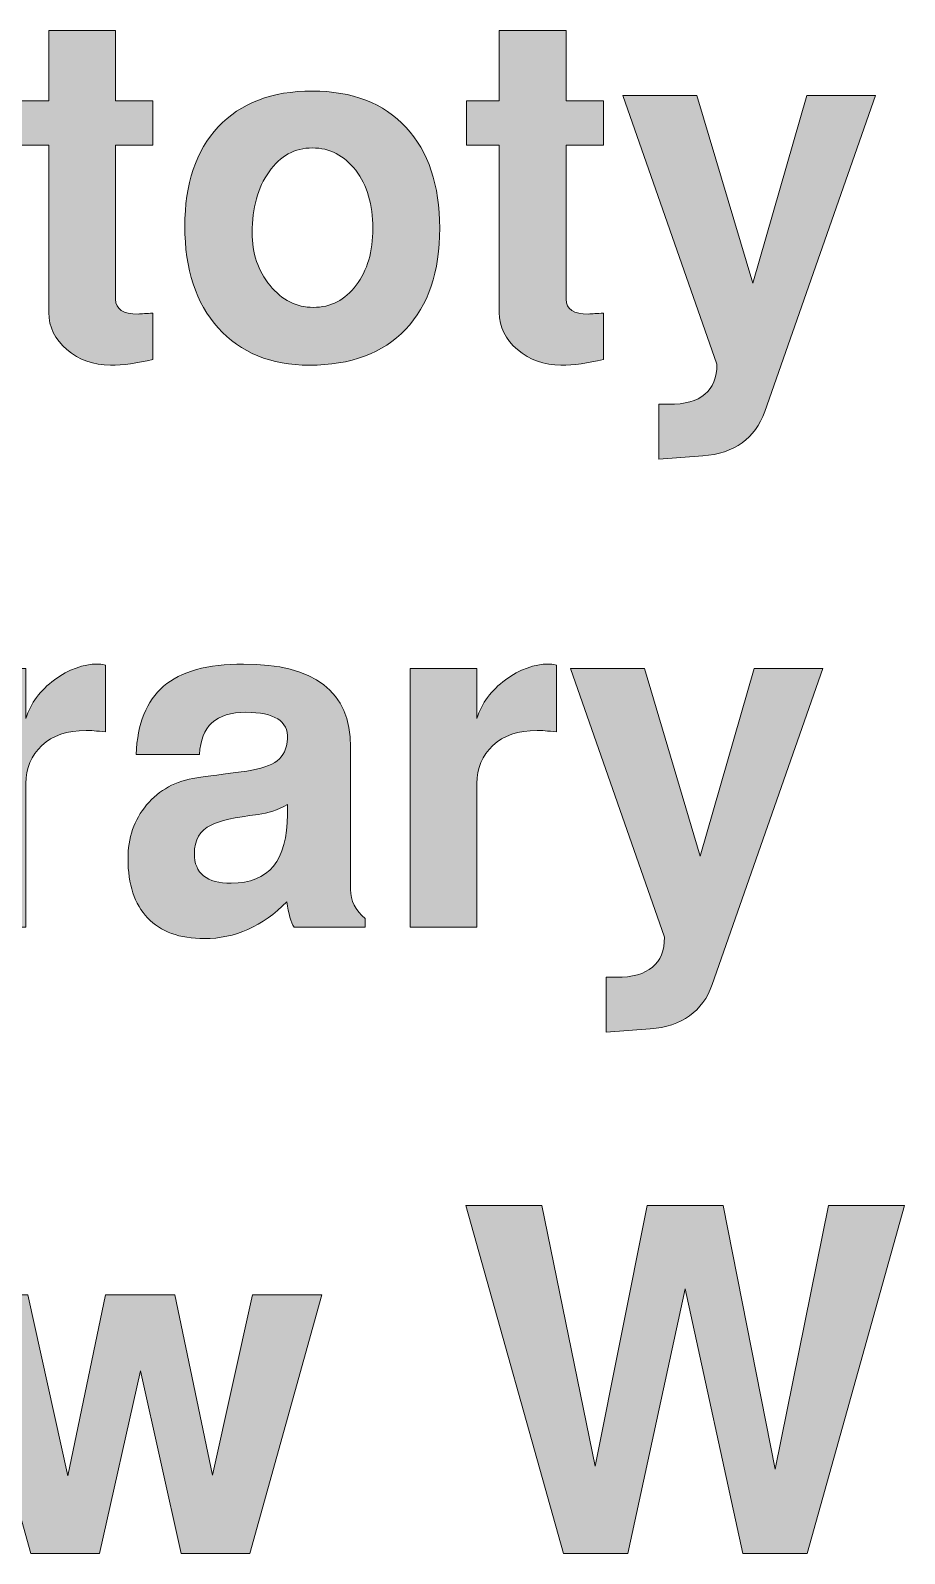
# Model space of a CAD drawing. Header units: inches. Extents: x 0.59 to 9.35, y -3.46 to -0.44.
# Drawn here: x 3.7503 to 3.9792, y -2.9194 to -2.5207 of the extents above; entities that cross this region are included whole.
import ezdxf

# ---------------------------------------------------------------- set-up
doc = ezdxf.new("R2010")
doc.units = ezdxf.units.IN
doc.header["$MEASUREMENT"] = 0
doc.layers.add('Layer 1', color=7, linetype='Continuous')

# ---------------------------------------------------------------- blocks, each defined once
blk = doc.blocks.new('block 58')
at = {"layer": 'Layer 1', "true_color": 0xed1f24}
h = blk.add_hatch(color=240, dxfattribs=at)
h.dxf.hatch_style = 2
edge = h.paths.add_edge_path()
edge.add_spline(control_points=[(3.78235, -2.60685), (3.77826, -2.60784), (3.77455, -2.60834), (3.77122, -2.60834), (3.76681, -2.60834), (3.76301, -2.60699), (3.75985, -2.60428), (3.75668, -2.60158), (3.75509, -2.59834), (3.75509, -2.59459), (3.75509, -2.59459), (3.75509, -2.55072), (3.75509, -2.55072), (3.75509, -2.55072), (3.74647, -2.55072), (3.74647, -2.55072), (3.74647, -2.55072), (3.74647, -2.5391), (3.74647, -2.5391), (3.74647, -2.5391), (3.75509, -2.5391), (3.75509, -2.5391), (3.75509, -2.5391), (3.75509, -2.52072), (3.75509, -2.52072), (3.75509, -2.52072), (3.7726, -2.52072), (3.7726, -2.52072), (3.7726, -2.52072), (3.7726, -2.5391), (3.7726, -2.5391), (3.7726, -2.5391), (3.78235, -2.5391), (3.78235, -2.5391), (3.78235, -2.5391), (3.78235, -2.55072), (3.78235, -2.55072), (3.78235, -2.55072), (3.7726, -2.55072), (3.7726, -2.55072), (3.7726, -2.55072), (3.7726, -2.59109), (3.7726, -2.59109), (3.7726, -2.59368), (3.77455, -2.59497), (3.77847, -2.59497), (3.77939, -2.59489), (3.78068, -2.5948), (3.78235, -2.59472), (3.78235, -2.59472), (3.78235, -2.60685), (3.78235, -2.60685)], knot_values=[0, 0, 0, 0, 1, 1, 1, 2, 2, 2, 3, 3, 3, 4, 4, 4, 5, 5, 5, 6, 6, 6, 7, 7, 7, 8, 8, 8, 9, 9, 9, 10, 10, 10, 11, 11, 11, 12, 12, 12, 13, 13, 13, 14, 14, 14, 15, 15, 15, 16, 16, 16, 17, 17, 17, 17], degree=3, periodic=1)
h = blk.add_hatch(color=240, dxfattribs=at)
h.dxf.hatch_style = 2
edge = h.paths.add_edge_path()
edge.add_spline(control_points=[(3.90035, -2.60685), (3.89626, -2.60784), (3.89255, -2.60834), (3.88922, -2.60834), (3.88481, -2.60834), (3.88102, -2.60699), (3.87785, -2.60428), (3.87468, -2.60158), (3.87309, -2.59834), (3.87309, -2.59459), (3.87309, -2.59459), (3.87309, -2.55072), (3.87309, -2.55072), (3.87309, -2.55072), (3.86447, -2.55072), (3.86447, -2.55072), (3.86447, -2.55072), (3.86447, -2.5391), (3.86447, -2.5391), (3.86447, -2.5391), (3.87309, -2.5391), (3.87309, -2.5391), (3.87309, -2.5391), (3.87309, -2.52072), (3.87309, -2.52072), (3.87309, -2.52072), (3.8906, -2.52072), (3.8906, -2.52072), (3.8906, -2.52072), (3.8906, -2.5391), (3.8906, -2.5391), (3.8906, -2.5391), (3.90035, -2.5391), (3.90035, -2.5391), (3.90035, -2.5391), (3.90035, -2.55072), (3.90035, -2.55072), (3.90035, -2.55072), (3.8906, -2.55072), (3.8906, -2.55072), (3.8906, -2.55072), (3.8906, -2.59109), (3.8906, -2.59109), (3.8906, -2.59368), (3.89255, -2.59497), (3.89647, -2.59497), (3.89739, -2.59489), (3.89868, -2.5948), (3.90035, -2.59472), (3.90035, -2.59472), (3.90035, -2.60685), (3.90035, -2.60685)], knot_values=[0, 0, 0, 0, 1, 1, 1, 2, 2, 2, 3, 3, 3, 4, 4, 4, 5, 5, 5, 6, 6, 6, 7, 7, 7, 8, 8, 8, 9, 9, 9, 10, 10, 10, 11, 11, 11, 12, 12, 12, 13, 13, 13, 14, 14, 14, 15, 15, 15, 16, 16, 16, 17, 17, 17, 17], degree=3, periodic=1)
h = blk.add_hatch(color=240, dxfattribs=at)
h.dxf.hatch_style = 2
edge = h.paths.add_edge_path()
edge.add_spline(control_points=[(3.85748, -2.57247), (3.85748, -2.58389), (3.85449, -2.59272), (3.84854, -2.59897), (3.84258, -2.60522), (3.83418, -2.60834), (3.82334, -2.60834), (3.81326, -2.60834), (3.8053, -2.6051), (3.79947, -2.59859), (3.79364, -2.5921), (3.79072, -2.58322), (3.79072, -2.57197), (3.79072, -2.56089), (3.79364, -2.55222), (3.79947, -2.54597), (3.8053, -2.53972), (3.81351, -2.53659), (3.8241, -2.53659), (3.83459, -2.53659), (3.84279, -2.53976), (3.84866, -2.5461), (3.85453, -2.55243), (3.85748, -2.56122), (3.85748, -2.57247)], knot_values=[0, 0, 0, 0, 1, 1, 1, 2, 2, 2, 3, 3, 3, 4, 4, 4, 5, 5, 5, 6, 6, 6, 7, 7, 7, 8, 8, 8, 8], degree=3, periodic=1)
edge = h.paths.add_edge_path()
edge.add_spline(control_points=[(3.83997, -2.57253), (3.83997, -2.5663), (3.83847, -2.56123), (3.83547, -2.55733), (3.83247, -2.55342), (3.82868, -2.55147), (3.8241, -2.55147), (3.81951, -2.55147), (3.81574, -2.55355), (3.81278, -2.5577), (3.80983, -2.56186), (3.80835, -2.56717), (3.80835, -2.57365), (3.80835, -2.57905), (3.80991, -2.58367), (3.81304, -2.58748), (3.81616, -2.59131), (3.81993, -2.59322), (3.82435, -2.59322), (3.82893, -2.59322), (3.83268, -2.59129), (3.8356, -2.58742), (3.83851, -2.58356), (3.83997, -2.5786), (3.83997, -2.57253)], knot_values=[0, 0, 0, 0, 1, 1, 1, 2, 2, 2, 3, 3, 3, 4, 4, 4, 5, 5, 5, 6, 6, 6, 7, 7, 7, 8, 8, 8, 8], degree=3, periodic=1)
h = blk.add_hatch(color=240, dxfattribs=at)
h.dxf.hatch_style = 2
edge = h.paths.add_edge_path()
edge.add_spline(control_points=[(3.9716, -2.53772), (3.9716, -2.53772), (3.9426, -2.62047), (3.9426, -2.62047), (3.9401, -2.62755), (3.93468, -2.63143), (3.92635, -2.63209), (3.92635, -2.63209), (3.91485, -2.63297), (3.91485, -2.63297), (3.91485, -2.63297), (3.91485, -2.61859), (3.91485, -2.61859), (3.91485, -2.61859), (3.91747, -2.61859), (3.91747, -2.61859), (3.92589, -2.61859), (3.9301, -2.61509), (3.9301, -2.60809), (3.9301, -2.60809), (3.90547, -2.53772), (3.90547, -2.53772), (3.90547, -2.53772), (3.92485, -2.53772), (3.92485, -2.53772), (3.92485, -2.53772), (3.93947, -2.58685), (3.93947, -2.58685), (3.93947, -2.58685), (3.9536, -2.53772), (3.9536, -2.53772), (3.9536, -2.53772), (3.9716, -2.53772), (3.9716, -2.53772)], knot_values=[0, 0, 0, 0, 1, 1, 1, 2, 2, 2, 3, 3, 3, 4, 4, 4, 5, 5, 5, 6, 6, 6, 7, 7, 7, 8, 8, 8, 9, 9, 9, 10, 10, 10, 11, 11, 11, 11], degree=3, periodic=1)
h = blk.add_hatch(color=240, dxfattribs=at)
h.dxf.hatch_style = 2
edge = h.paths.add_edge_path()
edge.add_spline(control_points=[(3.76997, -2.70434), (3.76764, -2.70409), (3.76593, -2.70397), (3.76485, -2.70397), (3.75993, -2.70397), (3.75608, -2.70528), (3.75328, -2.70791), (3.75049, -2.71053), (3.7491, -2.71384), (3.7491, -2.71784), (3.7491, -2.71784), (3.7491, -2.75547), (3.7491, -2.75547), (3.7491, -2.75547), (3.73159, -2.75547), (3.73159, -2.75547), (3.73159, -2.75547), (3.73159, -2.68772), (3.73159, -2.68772), (3.73159, -2.68772), (3.7491, -2.68772), (3.7491, -2.68772), (3.7491, -2.68772), (3.7491, -2.70084), (3.7491, -2.70084), (3.75035, -2.69684), (3.75285, -2.69347), (3.7566, -2.69071), (3.76035, -2.68797), (3.7641, -2.68659), (3.76785, -2.68659), (3.76826, -2.68659), (3.76898, -2.68667), (3.76997, -2.68684), (3.76997, -2.68684), (3.76997, -2.70434), (3.76997, -2.70434)], knot_values=[0, 0, 0, 0, 1, 1, 1, 2, 2, 2, 3, 3, 3, 4, 4, 4, 5, 5, 5, 6, 6, 6, 7, 7, 7, 8, 8, 8, 9, 9, 9, 10, 10, 10, 11, 11, 11, 12, 12, 12, 12], degree=3, periodic=1)
h = blk.add_hatch(color=240, dxfattribs=at)
h.dxf.hatch_style = 2
edge = h.paths.add_edge_path()
edge.add_spline(control_points=[(3.83797, -2.75547), (3.83797, -2.75547), (3.81935, -2.75547), (3.81935, -2.75547), (3.81852, -2.75414), (3.81788, -2.75193), (3.81747, -2.74884), (3.81106, -2.75526), (3.80385, -2.75846), (3.79584, -2.75846), (3.78935, -2.75846), (3.78439, -2.75665), (3.78097, -2.75303), (3.77755, -2.7494), (3.77584, -2.74426), (3.77584, -2.73759), (3.77584, -2.73209), (3.77747, -2.72738), (3.78072, -2.72346), (3.78397, -2.71955), (3.78834, -2.71718), (3.79384, -2.71634), (3.79643, -2.71601), (3.8008, -2.71543), (3.80697, -2.71459), (3.81064, -2.71401), (3.81329, -2.71311), (3.81491, -2.7119), (3.81654, -2.71069), (3.81743, -2.70876), (3.8176, -2.70609), (3.81784, -2.70151), (3.81422, -2.69922), (3.80672, -2.69922), (3.79889, -2.69922), (3.79485, -2.70288), (3.7946, -2.71022), (3.7946, -2.71022), (3.77797, -2.71022), (3.77797, -2.71022), (3.7783, -2.70222), (3.7807, -2.69628), (3.78516, -2.6924), (3.78962, -2.68853), (3.7966, -2.68659), (3.8061, -2.68659), (3.82476, -2.68659), (3.8341, -2.6938), (3.8341, -2.70822), (3.8341, -2.70822), (3.8341, -2.74559), (3.8341, -2.74559), (3.8341, -2.74851), (3.83539, -2.75105), (3.83797, -2.75321), (3.83797, -2.75321), (3.83797, -2.75547), (3.83797, -2.75547)], knot_values=[0, 0, 0, 0, 1, 1, 1, 2, 2, 2, 3, 3, 3, 4, 4, 4, 5, 5, 5, 6, 6, 6, 7, 7, 7, 8, 8, 8, 9, 9, 9, 10, 10, 10, 11, 11, 11, 12, 12, 12, 13, 13, 13, 14, 14, 14, 15, 15, 15, 16, 16, 16, 17, 17, 17, 18, 18, 18, 19, 19, 19, 19], degree=3, periodic=1)
edge = h.paths.add_edge_path()
edge.add_spline(control_points=[(3.8176, -2.72597), (3.8176, -2.72597), (3.8176, -2.72334), (3.8176, -2.72334), (3.81508, -2.72476), (3.81253, -2.72563), (3.80993, -2.72597), (3.80382, -2.72672), (3.79972, -2.72763), (3.79762, -2.72872), (3.79468, -2.73014), (3.79322, -2.73263), (3.79322, -2.73621), (3.79322, -2.74139), (3.79645, -2.74396), (3.8029, -2.74396), (3.8127, -2.74396), (3.8176, -2.73797), (3.8176, -2.72597)], knot_values=[0, 0, 0, 0, 1, 1, 1, 2, 2, 2, 3, 3, 3, 4, 4, 4, 5, 5, 5, 6, 6, 6, 6], degree=3, periodic=1)
h = blk.add_hatch(color=240, dxfattribs=at)
h.dxf.hatch_style = 2
edge = h.paths.add_edge_path()
edge.add_spline(control_points=[(3.8881, -2.70434), (3.88576, -2.70409), (3.88405, -2.70397), (3.88297, -2.70397), (3.87805, -2.70397), (3.8742, -2.70528), (3.87141, -2.70791), (3.86861, -2.71053), (3.86722, -2.71384), (3.86722, -2.71784), (3.86722, -2.71784), (3.86722, -2.75547), (3.86722, -2.75547), (3.86722, -2.75547), (3.84972, -2.75547), (3.84972, -2.75547), (3.84972, -2.75547), (3.84972, -2.68772), (3.84972, -2.68772), (3.84972, -2.68772), (3.86722, -2.68772), (3.86722, -2.68772), (3.86722, -2.68772), (3.86722, -2.70084), (3.86722, -2.70084), (3.86847, -2.69684), (3.87097, -2.69347), (3.87472, -2.69071), (3.87847, -2.68797), (3.88222, -2.68659), (3.88597, -2.68659), (3.88639, -2.68659), (3.8871, -2.68667), (3.8881, -2.68684), (3.8881, -2.68684), (3.8881, -2.70434), (3.8881, -2.70434)], knot_values=[0, 0, 0, 0, 1, 1, 1, 2, 2, 2, 3, 3, 3, 4, 4, 4, 5, 5, 5, 6, 6, 6, 7, 7, 7, 8, 8, 8, 9, 9, 9, 10, 10, 10, 11, 11, 11, 12, 12, 12, 12], degree=3, periodic=1)
h = blk.add_hatch(color=240, dxfattribs=at)
h.dxf.hatch_style = 2
edge = h.paths.add_edge_path()
edge.add_spline(control_points=[(3.95785, -2.68772), (3.95785, -2.68772), (3.92885, -2.77047), (3.92885, -2.77047), (3.92634, -2.77755), (3.92093, -2.78143), (3.9126, -2.78209), (3.9126, -2.78209), (3.9011, -2.78297), (3.9011, -2.78297), (3.9011, -2.78297), (3.9011, -2.76859), (3.9011, -2.76859), (3.9011, -2.76859), (3.90372, -2.76859), (3.90372, -2.76859), (3.91214, -2.76859), (3.91635, -2.76509), (3.91635, -2.75809), (3.91635, -2.75809), (3.89172, -2.68772), (3.89172, -2.68772), (3.89172, -2.68772), (3.91109, -2.68772), (3.91109, -2.68772), (3.91109, -2.68772), (3.92572, -2.73684), (3.92572, -2.73684), (3.92572, -2.73684), (3.93985, -2.68772), (3.93985, -2.68772), (3.93985, -2.68772), (3.95785, -2.68772), (3.95785, -2.68772)], knot_values=[0, 0, 0, 0, 1, 1, 1, 2, 2, 2, 3, 3, 3, 4, 4, 4, 5, 5, 5, 6, 6, 6, 7, 7, 7, 8, 8, 8, 9, 9, 9, 10, 10, 10, 11, 11, 11, 11], degree=3, periodic=1)
at = {"layer": 'Layer 1', "lineweight": 0}
for points, knots in [([(3.78235, -2.60685), (3.77826, -2.60784), (3.77455, -2.60834), (3.77122, -2.60834), (3.76681, -2.60834), (3.76301, -2.60699), (3.75985, -2.60428), (3.75668, -2.60158), (3.75509, -2.59834), (3.75509, -2.59459), (3.75509, -2.59459), (3.75509, -2.55072), (3.75509, -2.55072), (3.75509, -2.55072), (3.74647, -2.55072), (3.74647, -2.55072), (3.74647, -2.55072), (3.74647, -2.5391), (3.74647, -2.5391), (3.74647, -2.5391), (3.75509, -2.5391), (3.75509, -2.5391), (3.75509, -2.5391), (3.75509, -2.52072), (3.75509, -2.52072), (3.75509, -2.52072), (3.7726, -2.52072), (3.7726, -2.52072), (3.7726, -2.52072), (3.7726, -2.5391), (3.7726, -2.5391), (3.7726, -2.5391), (3.78235, -2.5391), (3.78235, -2.5391), (3.78235, -2.5391), (3.78235, -2.55072), (3.78235, -2.55072), (3.78235, -2.55072), (3.7726, -2.55072), (3.7726, -2.55072), (3.7726, -2.55072), (3.7726, -2.59109), (3.7726, -2.59109), (3.7726, -2.59368), (3.77455, -2.59497), (3.77847, -2.59497), (3.77939, -2.59489), (3.78068, -2.5948), (3.78235, -2.59472), (3.78235, -2.59472), (3.78235, -2.60685), (3.78235, -2.60685)], [0, 0, 0, 0, 1, 1, 1, 2, 2, 2, 3, 3, 3, 4, 4, 4, 5, 5, 5, 6, 6, 6, 7, 7, 7, 8, 8, 8, 9, 9, 9, 10, 10, 10, 11, 11, 11, 12, 12, 12, 13, 13, 13, 14, 14, 14, 15, 15, 15, 16, 16, 16, 17, 17, 17, 17]), ([(3.90035, -2.60685), (3.89626, -2.60784), (3.89255, -2.60834), (3.88922, -2.60834), (3.88481, -2.60834), (3.88102, -2.60699), (3.87785, -2.60428), (3.87468, -2.60158), (3.87309, -2.59834), (3.87309, -2.59459), (3.87309, -2.59459), (3.87309, -2.55072), (3.87309, -2.55072), (3.87309, -2.55072), (3.86447, -2.55072), (3.86447, -2.55072), (3.86447, -2.55072), (3.86447, -2.5391), (3.86447, -2.5391), (3.86447, -2.5391), (3.87309, -2.5391), (3.87309, -2.5391), (3.87309, -2.5391), (3.87309, -2.52072), (3.87309, -2.52072), (3.87309, -2.52072), (3.8906, -2.52072), (3.8906, -2.52072), (3.8906, -2.52072), (3.8906, -2.5391), (3.8906, -2.5391), (3.8906, -2.5391), (3.90035, -2.5391), (3.90035, -2.5391), (3.90035, -2.5391), (3.90035, -2.55072), (3.90035, -2.55072), (3.90035, -2.55072), (3.8906, -2.55072), (3.8906, -2.55072), (3.8906, -2.55072), (3.8906, -2.59109), (3.8906, -2.59109), (3.8906, -2.59368), (3.89255, -2.59497), (3.89647, -2.59497), (3.89739, -2.59489), (3.89868, -2.5948), (3.90035, -2.59472), (3.90035, -2.59472), (3.90035, -2.60685), (3.90035, -2.60685)], [0, 0, 0, 0, 1, 1, 1, 2, 2, 2, 3, 3, 3, 4, 4, 4, 5, 5, 5, 6, 6, 6, 7, 7, 7, 8, 8, 8, 9, 9, 9, 10, 10, 10, 11, 11, 11, 12, 12, 12, 13, 13, 13, 14, 14, 14, 15, 15, 15, 16, 16, 16, 17, 17, 17, 17]), ([(3.85748, -2.57247), (3.85748, -2.58389), (3.85449, -2.59272), (3.84854, -2.59897), (3.84258, -2.60522), (3.83418, -2.60834), (3.82334, -2.60834), (3.81326, -2.60834), (3.8053, -2.6051), (3.79947, -2.59859), (3.79364, -2.5921), (3.79072, -2.58322), (3.79072, -2.57197), (3.79072, -2.56089), (3.79364, -2.55222), (3.79947, -2.54597), (3.8053, -2.53972), (3.81351, -2.53659), (3.8241, -2.53659), (3.83459, -2.53659), (3.84279, -2.53976), (3.84866, -2.5461), (3.85453, -2.55243), (3.85748, -2.56122), (3.85748, -2.57247)], [0, 0, 0, 0, 1, 1, 1, 2, 2, 2, 3, 3, 3, 4, 4, 4, 5, 5, 5, 6, 6, 6, 7, 7, 7, 8, 8, 8, 8]), ([(3.9716, -2.53772), (3.9716, -2.53772), (3.9426, -2.62047), (3.9426, -2.62047), (3.9401, -2.62755), (3.93468, -2.63143), (3.92635, -2.63209), (3.92635, -2.63209), (3.91485, -2.63297), (3.91485, -2.63297), (3.91485, -2.63297), (3.91485, -2.61859), (3.91485, -2.61859), (3.91485, -2.61859), (3.91747, -2.61859), (3.91747, -2.61859), (3.92589, -2.61859), (3.9301, -2.61509), (3.9301, -2.60809), (3.9301, -2.60809), (3.90547, -2.53772), (3.90547, -2.53772), (3.90547, -2.53772), (3.92485, -2.53772), (3.92485, -2.53772), (3.92485, -2.53772), (3.93947, -2.58685), (3.93947, -2.58685), (3.93947, -2.58685), (3.9536, -2.53772), (3.9536, -2.53772), (3.9536, -2.53772), (3.9716, -2.53772), (3.9716, -2.53772)], [0, 0, 0, 0, 1, 1, 1, 2, 2, 2, 3, 3, 3, 4, 4, 4, 5, 5, 5, 6, 6, 6, 7, 7, 7, 8, 8, 8, 9, 9, 9, 10, 10, 10, 11, 11, 11, 11]), ([(3.83997, -2.57253), (3.83997, -2.5663), (3.83847, -2.56123), (3.83547, -2.55733), (3.83247, -2.55342), (3.82868, -2.55147), (3.8241, -2.55147), (3.81951, -2.55147), (3.81574, -2.55355), (3.81278, -2.5577), (3.80983, -2.56186), (3.80835, -2.56717), (3.80835, -2.57365), (3.80835, -2.57905), (3.80991, -2.58367), (3.81304, -2.58748), (3.81616, -2.59131), (3.81993, -2.59322), (3.82435, -2.59322), (3.82893, -2.59322), (3.83268, -2.59129), (3.8356, -2.58742), (3.83851, -2.58356), (3.83997, -2.5786), (3.83997, -2.57253)], [0, 0, 0, 0, 1, 1, 1, 2, 2, 2, 3, 3, 3, 4, 4, 4, 5, 5, 5, 6, 6, 6, 7, 7, 7, 8, 8, 8, 8]), ([(3.76997, -2.70434), (3.76764, -2.70409), (3.76593, -2.70397), (3.76485, -2.70397), (3.75993, -2.70397), (3.75608, -2.70528), (3.75328, -2.70791), (3.75049, -2.71053), (3.7491, -2.71384), (3.7491, -2.71784), (3.7491, -2.71784), (3.7491, -2.75547), (3.7491, -2.75547), (3.7491, -2.75547), (3.73159, -2.75547), (3.73159, -2.75547), (3.73159, -2.75547), (3.73159, -2.68772), (3.73159, -2.68772), (3.73159, -2.68772), (3.7491, -2.68772), (3.7491, -2.68772), (3.7491, -2.68772), (3.7491, -2.70084), (3.7491, -2.70084), (3.75035, -2.69684), (3.75285, -2.69347), (3.7566, -2.69071), (3.76035, -2.68797), (3.7641, -2.68659), (3.76785, -2.68659), (3.76826, -2.68659), (3.76898, -2.68667), (3.76997, -2.68684), (3.76997, -2.68684), (3.76997, -2.70434), (3.76997, -2.70434)], [0, 0, 0, 0, 1, 1, 1, 2, 2, 2, 3, 3, 3, 4, 4, 4, 5, 5, 5, 6, 6, 6, 7, 7, 7, 8, 8, 8, 9, 9, 9, 10, 10, 10, 11, 11, 11, 12, 12, 12, 12]), ([(3.83797, -2.75547), (3.83797, -2.75547), (3.81935, -2.75547), (3.81935, -2.75547), (3.81852, -2.75414), (3.81788, -2.75193), (3.81747, -2.74884), (3.81106, -2.75526), (3.80385, -2.75846), (3.79584, -2.75846), (3.78935, -2.75846), (3.78439, -2.75665), (3.78097, -2.75303), (3.77755, -2.7494), (3.77584, -2.74426), (3.77584, -2.73759), (3.77584, -2.73209), (3.77747, -2.72738), (3.78072, -2.72346), (3.78397, -2.71955), (3.78834, -2.71718), (3.79384, -2.71634), (3.79643, -2.71601), (3.8008, -2.71543), (3.80697, -2.71459), (3.81064, -2.71401), (3.81329, -2.71311), (3.81491, -2.7119), (3.81654, -2.71069), (3.81743, -2.70876), (3.8176, -2.70609), (3.81784, -2.70151), (3.81422, -2.69922), (3.80672, -2.69922), (3.79889, -2.69922), (3.79485, -2.70288), (3.7946, -2.71022), (3.7946, -2.71022), (3.77797, -2.71022), (3.77797, -2.71022), (3.7783, -2.70222), (3.7807, -2.69628), (3.78516, -2.6924), (3.78962, -2.68853), (3.7966, -2.68659), (3.8061, -2.68659), (3.82476, -2.68659), (3.8341, -2.6938), (3.8341, -2.70822), (3.8341, -2.70822), (3.8341, -2.74559), (3.8341, -2.74559), (3.8341, -2.74851), (3.83539, -2.75105), (3.83797, -2.75321), (3.83797, -2.75321), (3.83797, -2.75547), (3.83797, -2.75547)], [0, 0, 0, 0, 1, 1, 1, 2, 2, 2, 3, 3, 3, 4, 4, 4, 5, 5, 5, 6, 6, 6, 7, 7, 7, 8, 8, 8, 9, 9, 9, 10, 10, 10, 11, 11, 11, 12, 12, 12, 13, 13, 13, 14, 14, 14, 15, 15, 15, 16, 16, 16, 17, 17, 17, 18, 18, 18, 19, 19, 19, 19]), ([(3.8881, -2.70434), (3.88576, -2.70409), (3.88405, -2.70397), (3.88297, -2.70397), (3.87805, -2.70397), (3.8742, -2.70528), (3.87141, -2.70791), (3.86861, -2.71053), (3.86722, -2.71384), (3.86722, -2.71784), (3.86722, -2.71784), (3.86722, -2.75547), (3.86722, -2.75547), (3.86722, -2.75547), (3.84972, -2.75547), (3.84972, -2.75547), (3.84972, -2.75547), (3.84972, -2.68772), (3.84972, -2.68772), (3.84972, -2.68772), (3.86722, -2.68772), (3.86722, -2.68772), (3.86722, -2.68772), (3.86722, -2.70084), (3.86722, -2.70084), (3.86847, -2.69684), (3.87097, -2.69347), (3.87472, -2.69071), (3.87847, -2.68797), (3.88222, -2.68659), (3.88597, -2.68659), (3.88639, -2.68659), (3.8871, -2.68667), (3.8881, -2.68684), (3.8881, -2.68684), (3.8881, -2.70434), (3.8881, -2.70434)], [0, 0, 0, 0, 1, 1, 1, 2, 2, 2, 3, 3, 3, 4, 4, 4, 5, 5, 5, 6, 6, 6, 7, 7, 7, 8, 8, 8, 9, 9, 9, 10, 10, 10, 11, 11, 11, 12, 12, 12, 12]), ([(3.95785, -2.68772), (3.95785, -2.68772), (3.92885, -2.77047), (3.92885, -2.77047), (3.92634, -2.77755), (3.92093, -2.78143), (3.9126, -2.78209), (3.9126, -2.78209), (3.9011, -2.78297), (3.9011, -2.78297), (3.9011, -2.78297), (3.9011, -2.76859), (3.9011, -2.76859), (3.9011, -2.76859), (3.90372, -2.76859), (3.90372, -2.76859), (3.91214, -2.76859), (3.91635, -2.76509), (3.91635, -2.75809), (3.91635, -2.75809), (3.89172, -2.68772), (3.89172, -2.68772), (3.89172, -2.68772), (3.91109, -2.68772), (3.91109, -2.68772), (3.91109, -2.68772), (3.92572, -2.73684), (3.92572, -2.73684), (3.92572, -2.73684), (3.93985, -2.68772), (3.93985, -2.68772), (3.93985, -2.68772), (3.95785, -2.68772), (3.95785, -2.68772)], [0, 0, 0, 0, 1, 1, 1, 2, 2, 2, 3, 3, 3, 4, 4, 4, 5, 5, 5, 6, 6, 6, 7, 7, 7, 8, 8, 8, 9, 9, 9, 10, 10, 10, 11, 11, 11, 11]), ([(3.8176, -2.72597), (3.8176, -2.72597), (3.8176, -2.72334), (3.8176, -2.72334), (3.81508, -2.72476), (3.81253, -2.72563), (3.80993, -2.72597), (3.80382, -2.72672), (3.79972, -2.72763), (3.79762, -2.72872), (3.79468, -2.73014), (3.79322, -2.73263), (3.79322, -2.73621), (3.79322, -2.74139), (3.79645, -2.74396), (3.8029, -2.74396), (3.8127, -2.74396), (3.8176, -2.73797), (3.8176, -2.72597)], [0, 0, 0, 0, 1, 1, 1, 2, 2, 2, 3, 3, 3, 4, 4, 4, 5, 5, 5, 6, 6, 6, 6])]:
    blk.add_open_spline(points, degree=3, knots=knots, dxfattribs=at)
blk = doc.blocks.new('block 57')
at = {"layer": 'Layer 1'}
blk.add_blockref('block 58', (0, 0), dxfattribs=at)
blk = doc.blocks.new('block 59')
at = {"layer": 'Layer 1', "true_color": 0xed1f24}
h = blk.add_hatch(color=240, dxfattribs=at)
h.dxf.hatch_style = 2
h.paths.add_polyline_path([(3.97922, -2.82831), (3.95372, -2.91944), (3.93685, -2.91944), (3.92177, -2.85014), (3.90678, -2.91944), (3.88988, -2.91944), (3.86435, -2.82831), (3.88422, -2.82831), (3.89822, -2.89657), (3.91184, -2.82831), (3.93172, -2.82831), (3.94535, -2.89732), (3.95934, -2.82831)])
h = blk.add_hatch(color=240, dxfattribs=at)
h.dxf.hatch_style = 2
h.paths.add_polyline_path([(3.82659, -2.85169), (3.80773, -2.91944), (3.78973, -2.91944), (3.77909, -2.87159), (3.76836, -2.91944), (3.75035, -2.91944), (3.73147, -2.85169), (3.74959, -2.85169), (3.76009, -2.89907), (3.76997, -2.85169), (3.78809, -2.85169), (3.79797, -2.89894), (3.80846, -2.85169)])
at = {"layer": 'Layer 1', "lineweight": 0}
for points in [[(3.97922, -2.82831), (3.95372, -2.91944), (3.93685, -2.91944), (3.92177, -2.85014), (3.90678, -2.91944), (3.88988, -2.91944), (3.86435, -2.82831), (3.88422, -2.82831), (3.89822, -2.89657), (3.91184, -2.82831), (3.93172, -2.82831), (3.94535, -2.89732), (3.95934, -2.82831), (3.97922, -2.82831)], [(3.82659, -2.85169), (3.80773, -2.91944), (3.78973, -2.91944), (3.77909, -2.87159), (3.76836, -2.91944), (3.75035, -2.91944), (3.73147, -2.85169), (3.74959, -2.85169), (3.76009, -2.89907), (3.76997, -2.85169), (3.78809, -2.85169), (3.79797, -2.89894), (3.80846, -2.85169), (3.82659, -2.85169)]]:
    blk.add_lwpolyline(points, dxfattribs=at)
blk = doc.blocks.new('block 55')
at = {"layer": 'Layer 1'}
for name in ['block 57', 'block 59']:
    blk.add_blockref(name, (0, 0), dxfattribs=at)

msp = doc.modelspace()

# ---------------------------------------------------------------- block references
at = {"layer": 'Layer 1'}
msp.add_blockref('block 55', (0, 0), dxfattribs=at)

doc.saveas('drawing.dxf')
